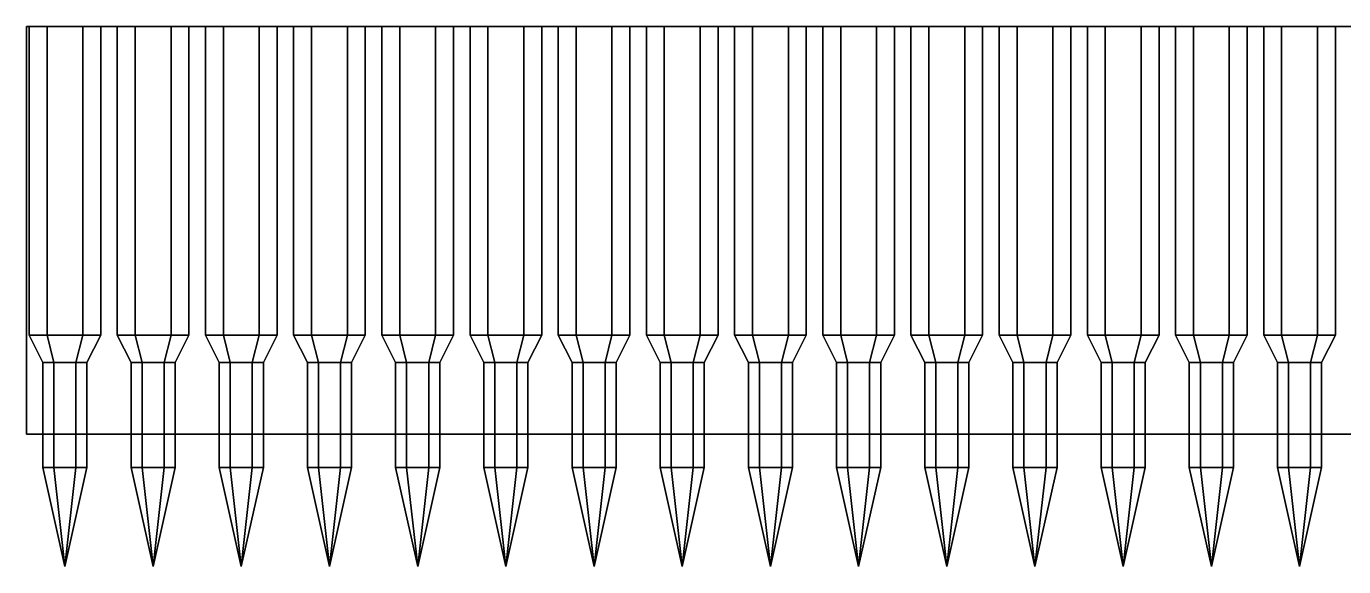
# Model space of a CAD drawing. Extents: x -5.34 to -0.53, y 0.68 to 1.66.
# Drawn here: x -5.34 to -2.95, y 0.68 to 1.66 of the extents above; entities that cross this region are included whole.
import ezdxf

# ---------------------------------------------------------------- set-up
doc = ezdxf.new("R2010")
doc.units = 0
doc.layers.add('AMMO', color=5, linetype='CONTINUOUS')

msp = doc.modelspace()

# ---------------------------------------------------------------- linework, layer by layer
at = {"layer": 'AMMO'}
for points in [[(-5.34, 1.66, -0.19), (-5.34, 0.92, -0.19), (-5.34, 0.92, -0.13), (-5.34, 1.66, -0.13)], [(-0.53, 1.66, -0.13), (-0.53, 1.66, -0.19), (-5.34, 1.66, -0.19), (-5.34, 1.66, -0.13)], [(-0.53, 1.66, -0.19), (-0.53, 0.92, -0.19), (-5.34, 0.92, -0.19), (-5.34, 1.66, -0.19)], [(-5.34, 1.66, -0.13), (-5.34, 0.92, -0.13), (-0.53, 0.92, -0.13), (-0.53, 1.66, -0.13)], [(-5.2375, 1.66, -0.1163), (-5.3025, 1.66, -0.1163), (-5.335, 1.66, -0.06), (-5.205, 1.66, -0.06)], [(-5.205, 1.66, -0.06), (-5.335, 1.66, -0.06), (-5.3025, 1.66, -0.0037), (-5.2375, 1.66, -0.0037)], [(-5.335, 1.66, -0.06), (-5.3025, 1.66, -0.1163), (-5.3025, 1.1, -0.1163), (-5.335, 1.1, -0.06)], [(-5.3025, 1.66, -0.0037), (-5.335, 1.66, -0.06), (-5.335, 1.1, -0.06), (-5.3025, 1.1, -0.0037)], [(-5.3025, 1.66, -0.1163), (-5.2375, 1.66, -0.1163), (-5.2375, 1.1, -0.1163), (-5.3025, 1.1, -0.1163)], [(-5.2375, 1.66, -0.0037), (-5.3025, 1.66, -0.0037), (-5.3025, 1.1, -0.0037), (-5.2375, 1.1, -0.0037)], [(-5.2375, 1.66, -0.1163), (-5.205, 1.66, -0.06), (-5.205, 1.1, -0.06), (-5.2375, 1.1, -0.1163)], [(-5.205, 1.66, -0.06), (-5.2375, 1.66, -0.0037), (-5.2375, 1.1, -0.0037), (-5.205, 1.1, -0.06)], [(-5.1425, 1.66, -0.0037), (-5.175, 1.66, -0.06), (-5.175, 1.1, -0.06), (-5.1425, 1.1, -0.0037)], [(-5.175, 1.66, -0.06), (-5.1425, 1.66, -0.1163), (-5.1425, 1.1, -0.1163), (-5.175, 1.1, -0.06)], [(-5.045, 1.66, -0.06), (-5.175, 1.66, -0.06), (-5.1425, 1.66, -0.0037), (-5.0775, 1.66, -0.0037)], [(-5.0775, 1.66, -0.1163), (-5.1425, 1.66, -0.1163), (-5.175, 1.66, -0.06), (-5.045, 1.66, -0.06)], [(-5.0775, 1.66, -0.0037), (-5.1425, 1.66, -0.0037), (-5.1425, 1.1, -0.0037), (-5.0775, 1.1, -0.0037)], [(-5.1425, 1.66, -0.1163), (-5.0775, 1.66, -0.1163), (-5.0775, 1.1, -0.1163), (-5.1425, 1.1, -0.1163)], [(-5.045, 1.66, -0.06), (-5.0775, 1.66, -0.0037), (-5.0775, 1.1, -0.0037), (-5.045, 1.1, -0.06)], [(-5.0775, 1.66, -0.1163), (-5.045, 1.66, -0.06), (-5.045, 1.1, -0.06), (-5.0775, 1.1, -0.1163)], [(-4.9825, 1.66, -0.0037), (-5.015, 1.66, -0.06), (-5.015, 1.1, -0.06), (-4.9825, 1.1, -0.0037)], [(-5.015, 1.66, -0.06), (-4.9825, 1.66, -0.1163), (-4.9825, 1.1, -0.1163), (-5.015, 1.1, -0.06)], [(-4.885, 1.66, -0.06), (-5.015, 1.66, -0.06), (-4.9825, 1.66, -0.0037), (-4.9175, 1.66, -0.0037)], [(-4.9175, 1.66, -0.1163), (-4.9825, 1.66, -0.1163), (-5.015, 1.66, -0.06), (-4.885, 1.66, -0.06)], [(-4.9175, 1.66, -0.0037), (-4.9825, 1.66, -0.0037), (-4.9825, 1.1, -0.0037), (-4.9175, 1.1, -0.0037)], [(-4.9825, 1.66, -0.1163), (-4.9175, 1.66, -0.1163), (-4.9175, 1.1, -0.1163), (-4.9825, 1.1, -0.1163)], [(-4.885, 1.66, -0.06), (-4.9175, 1.66, -0.0037), (-4.9175, 1.1, -0.0037), (-4.885, 1.1, -0.06)], [(-4.9175, 1.66, -0.1163), (-4.885, 1.66, -0.06), (-4.885, 1.1, -0.06), (-4.9175, 1.1, -0.1163)], [(-4.7575, 1.66, -0.1163), (-4.8225, 1.66, -0.1163), (-4.855, 1.66, -0.06), (-4.725, 1.66, -0.06)], [(-4.725, 1.66, -0.06), (-4.855, 1.66, -0.06), (-4.8225, 1.66, -0.0037), (-4.7575, 1.66, -0.0037)], [(-4.855, 1.66, -0.06), (-4.8225, 1.66, -0.1163), (-4.8225, 1.1, -0.1163), (-4.855, 1.1, -0.06)], [(-4.8225, 1.66, -0.0037), (-4.855, 1.66, -0.06), (-4.855, 1.1, -0.06), (-4.8225, 1.1, -0.0037)], [(-4.8225, 1.66, -0.1163), (-4.7575, 1.66, -0.1163), (-4.7575, 1.1, -0.1163), (-4.8225, 1.1, -0.1163)], [(-4.7575, 1.66, -0.0037), (-4.8225, 1.66, -0.0037), (-4.8225, 1.1, -0.0037), (-4.7575, 1.1, -0.0037)], [(-4.7575, 1.66, -0.1163), (-4.725, 1.66, -0.06), (-4.725, 1.1, -0.06), (-4.7575, 1.1, -0.1163)], [(-4.725, 1.66, -0.06), (-4.7575, 1.66, -0.0037), (-4.7575, 1.1, -0.0037), (-4.725, 1.1, -0.06)], [(-4.6625, 1.66, -0.0037), (-4.695, 1.66, -0.06), (-4.695, 1.1, -0.06), (-4.6625, 1.1, -0.0037)], [(-4.695, 1.66, -0.06), (-4.6625, 1.66, -0.1163), (-4.6625, 1.1, -0.1163), (-4.695, 1.1, -0.06)], [(-4.565, 1.66, -0.06), (-4.695, 1.66, -0.06), (-4.6625, 1.66, -0.0037), (-4.5975, 1.66, -0.0037)], [(-4.5975, 1.66, -0.1163), (-4.6625, 1.66, -0.1163), (-4.695, 1.66, -0.06), (-4.565, 1.66, -0.06)], [(-4.5975, 1.66, -0.0037), (-4.6625, 1.66, -0.0037), (-4.6625, 1.1, -0.0037), (-4.5975, 1.1, -0.0037)], [(-4.6625, 1.66, -0.1163), (-4.5975, 1.66, -0.1163), (-4.5975, 1.1, -0.1163), (-4.6625, 1.1, -0.1163)], [(-4.565, 1.66, -0.06), (-4.5975, 1.66, -0.0037), (-4.5975, 1.1, -0.0037), (-4.565, 1.1, -0.06)], [(-4.5975, 1.66, -0.1163), (-4.565, 1.66, -0.06), (-4.565, 1.1, -0.06), (-4.5975, 1.1, -0.1163)], [(-4.4375, 1.66, -0.1163), (-4.5025, 1.66, -0.1163), (-4.535, 1.66, -0.06), (-4.405, 1.66, -0.06)], [(-4.405, 1.66, -0.06), (-4.535, 1.66, -0.06), (-4.5025, 1.66, -0.0037), (-4.4375, 1.66, -0.0037)], [(-4.535, 1.66, -0.06), (-4.5025, 1.66, -0.1163), (-4.5025, 1.1, -0.1163), (-4.535, 1.1, -0.06)], [(-4.5025, 1.66, -0.0037), (-4.535, 1.66, -0.06), (-4.535, 1.1, -0.06), (-4.5025, 1.1, -0.0037)], [(-4.5025, 1.66, -0.1163), (-4.4375, 1.66, -0.1163), (-4.4375, 1.1, -0.1163), (-4.5025, 1.1, -0.1163)], [(-4.4375, 1.66, -0.0037), (-4.5025, 1.66, -0.0037), (-4.5025, 1.1, -0.0037), (-4.4375, 1.1, -0.0037)], [(-4.4375, 1.66, -0.1163), (-4.405, 1.66, -0.06), (-4.405, 1.1, -0.06), (-4.4375, 1.1, -0.1163)], [(-4.405, 1.66, -0.06), (-4.4375, 1.66, -0.0037), (-4.4375, 1.1, -0.0037), (-4.405, 1.1, -0.06)], [(-4.2775, 1.66, -0.1163), (-4.3425, 1.66, -0.1163), (-4.375, 1.66, -0.06), (-4.245, 1.66, -0.06)], [(-4.245, 1.66, -0.06), (-4.375, 1.66, -0.06), (-4.3425, 1.66, -0.0037), (-4.2775, 1.66, -0.0037)], [(-4.375, 1.66, -0.06), (-4.3425, 1.66, -0.1163), (-4.3425, 1.1, -0.1163), (-4.375, 1.1, -0.06)], [(-4.3425, 1.66, -0.0037), (-4.375, 1.66, -0.06), (-4.375, 1.1, -0.06), (-4.3425, 1.1, -0.0037)], [(-4.3425, 1.66, -0.1163), (-4.2775, 1.66, -0.1163), (-4.2775, 1.1, -0.1163), (-4.3425, 1.1, -0.1163)], [(-4.2775, 1.66, -0.0037), (-4.3425, 1.66, -0.0037), (-4.3425, 1.1, -0.0037), (-4.2775, 1.1, -0.0037)], [(-4.2775, 1.66, -0.1163), (-4.245, 1.66, -0.06), (-4.245, 1.1, -0.06), (-4.2775, 1.1, -0.1163)], [(-4.245, 1.66, -0.06), (-4.2775, 1.66, -0.0037), (-4.2775, 1.1, -0.0037), (-4.245, 1.1, -0.06)], [(-4.1825, 1.66, -0.0037), (-4.215, 1.66, -0.06), (-4.215, 1.1, -0.06), (-4.1825, 1.1, -0.0037)], [(-4.215, 1.66, -0.06), (-4.1825, 1.66, -0.1163), (-4.1825, 1.1, -0.1163), (-4.215, 1.1, -0.06)], [(-4.085, 1.66, -0.06), (-4.215, 1.66, -0.06), (-4.1825, 1.66, -0.0037), (-4.1175, 1.66, -0.0037)], [(-4.1175, 1.66, -0.1163), (-4.1825, 1.66, -0.1163), (-4.215, 1.66, -0.06), (-4.085, 1.66, -0.06)], [(-4.1175, 1.66, -0.0037), (-4.1825, 1.66, -0.0037), (-4.1825, 1.1, -0.0037), (-4.1175, 1.1, -0.0037)], [(-4.1825, 1.66, -0.1163), (-4.1175, 1.66, -0.1163), (-4.1175, 1.1, -0.1163), (-4.1825, 1.1, -0.1163)], [(-4.085, 1.66, -0.06), (-4.1175, 1.66, -0.0037), (-4.1175, 1.1, -0.0037), (-4.085, 1.1, -0.06)], [(-4.1175, 1.66, -0.1163), (-4.085, 1.66, -0.06), (-4.085, 1.1, -0.06), (-4.1175, 1.1, -0.1163)], [(-4.0225, 1.66, -0.0037), (-4.055, 1.66, -0.06), (-4.055, 1.1, -0.06), (-4.0225, 1.1, -0.0037)], [(-4.055, 1.66, -0.06), (-4.0225, 1.66, -0.1163), (-4.0225, 1.1, -0.1163), (-4.055, 1.1, -0.06)], [(-3.925, 1.66, -0.06), (-4.055, 1.66, -0.06), (-4.0225, 1.66, -0.0037), (-3.9575, 1.66, -0.0037)], [(-3.9575, 1.66, -0.1163), (-4.0225, 1.66, -0.1163), (-4.055, 1.66, -0.06), (-3.925, 1.66, -0.06)], [(-3.9575, 1.66, -0.0037), (-4.0225, 1.66, -0.0037), (-4.0225, 1.1, -0.0037), (-3.9575, 1.1, -0.0037)], [(-4.0225, 1.66, -0.1163), (-3.9575, 1.66, -0.1163), (-3.9575, 1.1, -0.1163), (-4.0225, 1.1, -0.1163)], [(-3.925, 1.66, -0.06), (-3.9575, 1.66, -0.0037), (-3.9575, 1.1, -0.0037), (-3.925, 1.1, -0.06)], [(-3.9575, 1.66, -0.1163), (-3.925, 1.66, -0.06), (-3.925, 1.1, -0.06), (-3.9575, 1.1, -0.1163)], [(-3.7975, 1.66, -0.1163), (-3.8625, 1.66, -0.1163), (-3.895, 1.66, -0.06), (-3.765, 1.66, -0.06)], [(-3.765, 1.66, -0.06), (-3.895, 1.66, -0.06), (-3.8625, 1.66, -0.0037), (-3.7975, 1.66, -0.0037)], [(-3.895, 1.66, -0.06), (-3.8625, 1.66, -0.1163), (-3.8625, 1.1, -0.1163), (-3.895, 1.1, -0.06)], [(-3.8625, 1.66, -0.0037), (-3.895, 1.66, -0.06), (-3.895, 1.1, -0.06), (-3.8625, 1.1, -0.0037)], [(-3.8625, 1.66, -0.1163), (-3.7975, 1.66, -0.1163), (-3.7975, 1.1, -0.1163), (-3.8625, 1.1, -0.1163)], [(-3.7975, 1.66, -0.0037), (-3.8625, 1.66, -0.0037), (-3.8625, 1.1, -0.0037), (-3.7975, 1.1, -0.0037)], [(-3.7975, 1.66, -0.1163), (-3.765, 1.66, -0.06), (-3.765, 1.1, -0.06), (-3.7975, 1.1, -0.1163)], [(-3.765, 1.66, -0.06), (-3.7975, 1.66, -0.0037), (-3.7975, 1.1, -0.0037), (-3.765, 1.1, -0.06)], [(-3.6375, 1.66, -0.1163), (-3.7025, 1.66, -0.1163), (-3.735, 1.66, -0.06), (-3.605, 1.66, -0.06)], [(-3.605, 1.66, -0.06), (-3.735, 1.66, -0.06), (-3.7025, 1.66, -0.0037), (-3.6375, 1.66, -0.0037)], [(-3.735, 1.66, -0.06), (-3.7025, 1.66, -0.1163), (-3.7025, 1.1, -0.1163), (-3.735, 1.1, -0.06)], [(-3.7025, 1.66, -0.0037), (-3.735, 1.66, -0.06), (-3.735, 1.1, -0.06), (-3.7025, 1.1, -0.0037)], [(-3.7025, 1.66, -0.1163), (-3.6375, 1.66, -0.1163), (-3.6375, 1.1, -0.1163), (-3.7025, 1.1, -0.1163)], [(-3.6375, 1.66, -0.0037), (-3.7025, 1.66, -0.0037), (-3.7025, 1.1, -0.0037), (-3.6375, 1.1, -0.0037)], [(-3.6375, 1.66, -0.1163), (-3.605, 1.66, -0.06), (-3.605, 1.1, -0.06), (-3.6375, 1.1, -0.1163)], [(-3.605, 1.66, -0.06), (-3.6375, 1.66, -0.0037), (-3.6375, 1.1, -0.0037), (-3.605, 1.1, -0.06)], [(-3.5425, 1.66, -0.0037), (-3.575, 1.66, -0.06), (-3.575, 1.1, -0.06), (-3.5425, 1.1, -0.0037)], [(-3.575, 1.66, -0.06), (-3.5425, 1.66, -0.1163), (-3.5425, 1.1, -0.1163), (-3.575, 1.1, -0.06)], [(-3.445, 1.66, -0.06), (-3.575, 1.66, -0.06), (-3.5425, 1.66, -0.0037), (-3.4775, 1.66, -0.0037)], [(-3.4775, 1.66, -0.1163), (-3.5425, 1.66, -0.1163), (-3.575, 1.66, -0.06), (-3.445, 1.66, -0.06)], [(-3.4775, 1.66, -0.0037), (-3.5425, 1.66, -0.0037), (-3.5425, 1.1, -0.0037), (-3.4775, 1.1, -0.0037)], [(-3.5425, 1.66, -0.1163), (-3.4775, 1.66, -0.1163), (-3.4775, 1.1, -0.1163), (-3.5425, 1.1, -0.1163)], [(-3.445, 1.66, -0.06), (-3.4775, 1.66, -0.0037), (-3.4775, 1.1, -0.0037), (-3.445, 1.1, -0.06)], [(-3.4775, 1.66, -0.1163), (-3.445, 1.66, -0.06), (-3.445, 1.1, -0.06), (-3.4775, 1.1, -0.1163)], [(-3.3175, 1.66, -0.1163), (-3.3825, 1.66, -0.1163), (-3.415, 1.66, -0.06), (-3.285, 1.66, -0.06)], [(-3.285, 1.66, -0.06), (-3.415, 1.66, -0.06), (-3.3825, 1.66, -0.0037), (-3.3175, 1.66, -0.0037)], [(-3.415, 1.66, -0.06), (-3.3825, 1.66, -0.1163), (-3.3825, 1.1, -0.1163), (-3.415, 1.1, -0.06)], [(-3.3825, 1.66, -0.0037), (-3.415, 1.66, -0.06), (-3.415, 1.1, -0.06), (-3.3825, 1.1, -0.0037)], [(-3.3825, 1.66, -0.1163), (-3.3175, 1.66, -0.1163), (-3.3175, 1.1, -0.1163), (-3.3825, 1.1, -0.1163)], [(-3.3175, 1.66, -0.0037), (-3.3825, 1.66, -0.0037), (-3.3825, 1.1, -0.0037), (-3.3175, 1.1, -0.0037)], [(-3.3175, 1.66, -0.1163), (-3.285, 1.66, -0.06), (-3.285, 1.1, -0.06), (-3.3175, 1.1, -0.1163)], [(-3.285, 1.66, -0.06), (-3.3175, 1.66, -0.0037), (-3.3175, 1.1, -0.0037), (-3.285, 1.1, -0.06)], [(-3.2225, 1.66, -0.0037), (-3.255, 1.66, -0.06), (-3.255, 1.1, -0.06), (-3.2225, 1.1, -0.0037)], [(-3.255, 1.66, -0.06), (-3.2225, 1.66, -0.1163), (-3.2225, 1.1, -0.1163), (-3.255, 1.1, -0.06)], [(-3.125, 1.66, -0.06), (-3.255, 1.66, -0.06), (-3.2225, 1.66, -0.0037), (-3.1575, 1.66, -0.0037)], [(-3.1575, 1.66, -0.1163), (-3.2225, 1.66, -0.1163), (-3.255, 1.66, -0.06), (-3.125, 1.66, -0.06)], [(-3.1575, 1.66, -0.0037), (-3.2225, 1.66, -0.0037), (-3.2225, 1.1, -0.0037), (-3.1575, 1.1, -0.0037)], [(-3.2225, 1.66, -0.1163), (-3.1575, 1.66, -0.1163), (-3.1575, 1.1, -0.1163), (-3.2225, 1.1, -0.1163)], [(-3.125, 1.66, -0.06), (-3.1575, 1.66, -0.0037), (-3.1575, 1.1, -0.0037), (-3.125, 1.1, -0.06)], [(-3.1575, 1.66, -0.1163), (-3.125, 1.66, -0.06), (-3.125, 1.1, -0.06), (-3.1575, 1.1, -0.1163)], [(-3.0625, 1.66, -0.0037), (-3.095, 1.66, -0.06), (-3.095, 1.1, -0.06), (-3.0625, 1.1, -0.0037)], [(-3.095, 1.66, -0.06), (-3.0625, 1.66, -0.1163), (-3.0625, 1.1, -0.1163), (-3.095, 1.1, -0.06)], [(-2.965, 1.66, -0.06), (-3.095, 1.66, -0.06), (-3.0625, 1.66, -0.0037), (-2.9975, 1.66, -0.0037)], [(-2.9975, 1.66, -0.1163), (-3.0625, 1.66, -0.1163), (-3.095, 1.66, -0.06), (-2.965, 1.66, -0.06)], [(-2.9975, 1.66, -0.0037), (-3.0625, 1.66, -0.0037), (-3.0625, 1.1, -0.0037), (-2.9975, 1.1, -0.0037)], [(-3.0625, 1.66, -0.1163), (-2.9975, 1.66, -0.1163), (-2.9975, 1.1, -0.1163), (-3.0625, 1.1, -0.1163)], [(-2.965, 1.66, -0.06), (-2.9975, 1.66, -0.0037), (-2.9975, 1.1, -0.0037), (-2.965, 1.1, -0.06)], [(-2.9975, 1.66, -0.1163), (-2.965, 1.66, -0.06), (-2.965, 1.1, -0.06), (-2.9975, 1.1, -0.1163)], [(-5.31, 1.05, -0.06), (-5.29, 1.05, -0.0254), (-5.3025, 1.1, -0.0037), (-5.335, 1.1, -0.06)], [(-5.29, 1.05, -0.0946), (-5.31, 1.05, -0.06), (-5.335, 1.1, -0.06), (-5.3025, 1.1, -0.1163)], [(-5.29, 1.05, -0.0254), (-5.25, 1.05, -0.0254), (-5.2375, 1.1, -0.0037), (-5.3025, 1.1, -0.0037)], [(-5.25, 1.05, -0.0946), (-5.29, 1.05, -0.0946), (-5.3025, 1.1, -0.1163), (-5.2375, 1.1, -0.1163)], [(-5.25, 1.05, -0.0254), (-5.23, 1.05, -0.06), (-5.205, 1.1, -0.06), (-5.2375, 1.1, -0.0037)], [(-5.23, 1.05, -0.06), (-5.25, 1.05, -0.0946), (-5.2375, 1.1, -0.1163), (-5.205, 1.1, -0.06)], [(-5.13, 1.05, -0.0946), (-5.15, 1.05, -0.06), (-5.175, 1.1, -0.06), (-5.1425, 1.1, -0.1163)], [(-5.15, 1.05, -0.06), (-5.13, 1.05, -0.0254), (-5.1425, 1.1, -0.0037), (-5.175, 1.1, -0.06)], [(-5.09, 1.05, -0.0946), (-5.13, 1.05, -0.0946), (-5.1425, 1.1, -0.1163), (-5.0775, 1.1, -0.1163)], [(-5.13, 1.05, -0.0254), (-5.09, 1.05, -0.0254), (-5.0775, 1.1, -0.0037), (-5.1425, 1.1, -0.0037)], [(-5.07, 1.05, -0.06), (-5.09, 1.05, -0.0946), (-5.0775, 1.1, -0.1163), (-5.045, 1.1, -0.06)], [(-5.09, 1.05, -0.0254), (-5.07, 1.05, -0.06), (-5.045, 1.1, -0.06), (-5.0775, 1.1, -0.0037)], [(-4.97, 1.05, -0.0946), (-4.99, 1.05, -0.06), (-5.015, 1.1, -0.06), (-4.9825, 1.1, -0.1163)], [(-4.99, 1.05, -0.06), (-4.97, 1.05, -0.0254), (-4.9825, 1.1, -0.0037), (-5.015, 1.1, -0.06)], [(-4.93, 1.05, -0.0946), (-4.97, 1.05, -0.0946), (-4.9825, 1.1, -0.1163), (-4.9175, 1.1, -0.1163)], [(-4.97, 1.05, -0.0254), (-4.93, 1.05, -0.0254), (-4.9175, 1.1, -0.0037), (-4.9825, 1.1, -0.0037)], [(-4.91, 1.05, -0.06), (-4.93, 1.05, -0.0946), (-4.9175, 1.1, -0.1163), (-4.885, 1.1, -0.06)], [(-4.93, 1.05, -0.0254), (-4.91, 1.05, -0.06), (-4.885, 1.1, -0.06), (-4.9175, 1.1, -0.0037)], [(-4.83, 1.05, -0.06), (-4.81, 1.05, -0.0254), (-4.8225, 1.1, -0.0037), (-4.855, 1.1, -0.06)], [(-4.81, 1.05, -0.0946), (-4.83, 1.05, -0.06), (-4.855, 1.1, -0.06), (-4.8225, 1.1, -0.1163)], [(-4.81, 1.05, -0.0254), (-4.77, 1.05, -0.0254), (-4.7575, 1.1, -0.0037), (-4.8225, 1.1, -0.0037)], [(-4.77, 1.05, -0.0946), (-4.81, 1.05, -0.0946), (-4.8225, 1.1, -0.1163), (-4.7575, 1.1, -0.1163)], [(-4.77, 1.05, -0.0254), (-4.75, 1.05, -0.06), (-4.725, 1.1, -0.06), (-4.7575, 1.1, -0.0037)], [(-4.75, 1.05, -0.06), (-4.77, 1.05, -0.0946), (-4.7575, 1.1, -0.1163), (-4.725, 1.1, -0.06)], [(-4.65, 1.05, -0.0946), (-4.67, 1.05, -0.06), (-4.695, 1.1, -0.06), (-4.6625, 1.1, -0.1163)], [(-4.67, 1.05, -0.06), (-4.65, 1.05, -0.0254), (-4.6625, 1.1, -0.0037), (-4.695, 1.1, -0.06)], [(-4.61, 1.05, -0.0946), (-4.65, 1.05, -0.0946), (-4.6625, 1.1, -0.1163), (-4.5975, 1.1, -0.1163)], [(-4.65, 1.05, -0.0254), (-4.61, 1.05, -0.0254), (-4.5975, 1.1, -0.0037), (-4.6625, 1.1, -0.0037)], [(-4.59, 1.05, -0.06), (-4.61, 1.05, -0.0946), (-4.5975, 1.1, -0.1163), (-4.565, 1.1, -0.06)], [(-4.61, 1.05, -0.0254), (-4.59, 1.05, -0.06), (-4.565, 1.1, -0.06), (-4.5975, 1.1, -0.0037)], [(-4.51, 1.05, -0.06), (-4.49, 1.05, -0.0254), (-4.5025, 1.1, -0.0037), (-4.535, 1.1, -0.06)], [(-4.49, 1.05, -0.0946), (-4.51, 1.05, -0.06), (-4.535, 1.1, -0.06), (-4.5025, 1.1, -0.1163)], [(-4.49, 1.05, -0.0254), (-4.45, 1.05, -0.0254), (-4.4375, 1.1, -0.0037), (-4.5025, 1.1, -0.0037)], [(-4.45, 1.05, -0.0946), (-4.49, 1.05, -0.0946), (-4.5025, 1.1, -0.1163), (-4.4375, 1.1, -0.1163)], [(-4.45, 1.05, -0.0254), (-4.43, 1.05, -0.06), (-4.405, 1.1, -0.06), (-4.4375, 1.1, -0.0037)], [(-4.43, 1.05, -0.06), (-4.45, 1.05, -0.0946), (-4.4375, 1.1, -0.1163), (-4.405, 1.1, -0.06)], [(-4.35, 1.05, -0.06), (-4.33, 1.05, -0.0254), (-4.3425, 1.1, -0.0037), (-4.375, 1.1, -0.06)], [(-4.33, 1.05, -0.0946), (-4.35, 1.05, -0.06), (-4.375, 1.1, -0.06), (-4.3425, 1.1, -0.1163)], [(-4.33, 1.05, -0.0254), (-4.29, 1.05, -0.0254), (-4.2775, 1.1, -0.0037), (-4.3425, 1.1, -0.0037)], [(-4.29, 1.05, -0.0946), (-4.33, 1.05, -0.0946), (-4.3425, 1.1, -0.1163), (-4.2775, 1.1, -0.1163)], [(-4.29, 1.05, -0.0254), (-4.27, 1.05, -0.06), (-4.245, 1.1, -0.06), (-4.2775, 1.1, -0.0037)], [(-4.27, 1.05, -0.06), (-4.29, 1.05, -0.0946), (-4.2775, 1.1, -0.1163), (-4.245, 1.1, -0.06)], [(-4.17, 1.05, -0.0946), (-4.19, 1.05, -0.06), (-4.215, 1.1, -0.06), (-4.1825, 1.1, -0.1163)], [(-4.19, 1.05, -0.06), (-4.17, 1.05, -0.0254), (-4.1825, 1.1, -0.0037), (-4.215, 1.1, -0.06)], [(-4.13, 1.05, -0.0946), (-4.17, 1.05, -0.0946), (-4.1825, 1.1, -0.1163), (-4.1175, 1.1, -0.1163)], [(-4.17, 1.05, -0.0254), (-4.13, 1.05, -0.0254), (-4.1175, 1.1, -0.0037), (-4.1825, 1.1, -0.0037)], [(-4.11, 1.05, -0.06), (-4.13, 1.05, -0.0946), (-4.1175, 1.1, -0.1163), (-4.085, 1.1, -0.06)], [(-4.13, 1.05, -0.0254), (-4.11, 1.05, -0.06), (-4.085, 1.1, -0.06), (-4.1175, 1.1, -0.0037)], [(-4.01, 1.05, -0.0946), (-4.03, 1.05, -0.06), (-4.055, 1.1, -0.06), (-4.0225, 1.1, -0.1163)], [(-4.03, 1.05, -0.06), (-4.01, 1.05, -0.0254), (-4.0225, 1.1, -0.0037), (-4.055, 1.1, -0.06)], [(-3.97, 1.05, -0.0946), (-4.01, 1.05, -0.0946), (-4.0225, 1.1, -0.1163), (-3.9575, 1.1, -0.1163)], [(-4.01, 1.05, -0.0254), (-3.97, 1.05, -0.0254), (-3.9575, 1.1, -0.0037), (-4.0225, 1.1, -0.0037)], [(-3.95, 1.05, -0.06), (-3.97, 1.05, -0.0946), (-3.9575, 1.1, -0.1163), (-3.925, 1.1, -0.06)], [(-3.97, 1.05, -0.0254), (-3.95, 1.05, -0.06), (-3.925, 1.1, -0.06), (-3.9575, 1.1, -0.0037)], [(-3.87, 1.05, -0.06), (-3.85, 1.05, -0.0254), (-3.8625, 1.1, -0.0037), (-3.895, 1.1, -0.06)], [(-3.85, 1.05, -0.0946), (-3.87, 1.05, -0.06), (-3.895, 1.1, -0.06), (-3.8625, 1.1, -0.1163)], [(-3.85, 1.05, -0.0254), (-3.81, 1.05, -0.0254), (-3.7975, 1.1, -0.0037), (-3.8625, 1.1, -0.0037)], [(-3.81, 1.05, -0.0946), (-3.85, 1.05, -0.0946), (-3.8625, 1.1, -0.1163), (-3.7975, 1.1, -0.1163)], [(-3.81, 1.05, -0.0254), (-3.79, 1.05, -0.06), (-3.765, 1.1, -0.06), (-3.7975, 1.1, -0.0037)], [(-3.79, 1.05, -0.06), (-3.81, 1.05, -0.0946), (-3.7975, 1.1, -0.1163), (-3.765, 1.1, -0.06)], [(-3.71, 1.05, -0.06), (-3.69, 1.05, -0.0254), (-3.7025, 1.1, -0.0037), (-3.735, 1.1, -0.06)], [(-3.69, 1.05, -0.0946), (-3.71, 1.05, -0.06), (-3.735, 1.1, -0.06), (-3.7025, 1.1, -0.1163)], [(-3.69, 1.05, -0.0254), (-3.65, 1.05, -0.0254), (-3.6375, 1.1, -0.0037), (-3.7025, 1.1, -0.0037)], [(-3.65, 1.05, -0.0946), (-3.69, 1.05, -0.0946), (-3.7025, 1.1, -0.1163), (-3.6375, 1.1, -0.1163)], [(-3.65, 1.05, -0.0254), (-3.63, 1.05, -0.06), (-3.605, 1.1, -0.06), (-3.6375, 1.1, -0.0037)], [(-3.63, 1.05, -0.06), (-3.65, 1.05, -0.0946), (-3.6375, 1.1, -0.1163), (-3.605, 1.1, -0.06)], [(-3.53, 1.05, -0.0946), (-3.55, 1.05, -0.06), (-3.575, 1.1, -0.06), (-3.5425, 1.1, -0.1163)], [(-3.55, 1.05, -0.06), (-3.53, 1.05, -0.0254), (-3.5425, 1.1, -0.0037), (-3.575, 1.1, -0.06)], [(-3.49, 1.05, -0.0946), (-3.53, 1.05, -0.0946), (-3.5425, 1.1, -0.1163), (-3.4775, 1.1, -0.1163)], [(-3.53, 1.05, -0.0254), (-3.49, 1.05, -0.0254), (-3.4775, 1.1, -0.0037), (-3.5425, 1.1, -0.0037)], [(-3.47, 1.05, -0.06), (-3.49, 1.05, -0.0946), (-3.4775, 1.1, -0.1163), (-3.445, 1.1, -0.06)], [(-3.49, 1.05, -0.0254), (-3.47, 1.05, -0.06), (-3.445, 1.1, -0.06), (-3.4775, 1.1, -0.0037)], [(-3.39, 1.05, -0.06), (-3.37, 1.05, -0.0254), (-3.3825, 1.1, -0.0037), (-3.415, 1.1, -0.06)], [(-3.37, 1.05, -0.0946), (-3.39, 1.05, -0.06), (-3.415, 1.1, -0.06), (-3.3825, 1.1, -0.1163)], [(-3.37, 1.05, -0.0254), (-3.33, 1.05, -0.0254), (-3.3175, 1.1, -0.0037), (-3.3825, 1.1, -0.0037)], [(-3.33, 1.05, -0.0946), (-3.37, 1.05, -0.0946), (-3.3825, 1.1, -0.1163), (-3.3175, 1.1, -0.1163)], [(-3.33, 1.05, -0.0254), (-3.31, 1.05, -0.06), (-3.285, 1.1, -0.06), (-3.3175, 1.1, -0.0037)], [(-3.31, 1.05, -0.06), (-3.33, 1.05, -0.0946), (-3.3175, 1.1, -0.1163), (-3.285, 1.1, -0.06)], [(-3.21, 1.05, -0.0946), (-3.23, 1.05, -0.06), (-3.255, 1.1, -0.06), (-3.2225, 1.1, -0.1163)], [(-3.23, 1.05, -0.06), (-3.21, 1.05, -0.0254), (-3.2225, 1.1, -0.0037), (-3.255, 1.1, -0.06)], [(-3.17, 1.05, -0.0946), (-3.21, 1.05, -0.0946), (-3.2225, 1.1, -0.1163), (-3.1575, 1.1, -0.1163)], [(-3.21, 1.05, -0.0254), (-3.17, 1.05, -0.0254), (-3.1575, 1.1, -0.0037), (-3.2225, 1.1, -0.0037)], [(-3.15, 1.05, -0.06), (-3.17, 1.05, -0.0946), (-3.1575, 1.1, -0.1163), (-3.125, 1.1, -0.06)], [(-3.17, 1.05, -0.0254), (-3.15, 1.05, -0.06), (-3.125, 1.1, -0.06), (-3.1575, 1.1, -0.0037)], [(-3.05, 1.05, -0.0946), (-3.07, 1.05, -0.06), (-3.095, 1.1, -0.06), (-3.0625, 1.1, -0.1163)], [(-3.07, 1.05, -0.06), (-3.05, 1.05, -0.0254), (-3.0625, 1.1, -0.0037), (-3.095, 1.1, -0.06)], [(-3.01, 1.05, -0.0946), (-3.05, 1.05, -0.0946), (-3.0625, 1.1, -0.1163), (-2.9975, 1.1, -0.1163)], [(-3.05, 1.05, -0.0254), (-3.01, 1.05, -0.0254), (-2.9975, 1.1, -0.0037), (-3.0625, 1.1, -0.0037)], [(-2.99, 1.05, -0.06), (-3.01, 1.05, -0.0946), (-2.9975, 1.1, -0.1163), (-2.965, 1.1, -0.06)], [(-3.01, 1.05, -0.0254), (-2.99, 1.05, -0.06), (-2.965, 1.1, -0.06), (-2.9975, 1.1, -0.0037)], [(-5.31, 1.05, -0.06), (-5.29, 1.05, -0.0946), (-5.29, 0.86, -0.0946), (-5.31, 0.86, -0.06)], [(-5.29, 1.05, -0.0254), (-5.31, 1.05, -0.06), (-5.31, 0.86, -0.06), (-5.29, 0.86, -0.0254)], [(-5.29, 1.05, -0.0946), (-5.25, 1.05, -0.0946), (-5.25, 0.86, -0.0946), (-5.29, 0.86, -0.0946)], [(-5.25, 1.05, -0.0254), (-5.29, 1.05, -0.0254), (-5.29, 0.86, -0.0254), (-5.25, 0.86, -0.0254)], [(-5.25, 1.05, -0.0946), (-5.23, 1.05, -0.06), (-5.23, 0.86, -0.06), (-5.25, 0.86, -0.0946)], [(-5.23, 1.05, -0.06), (-5.25, 1.05, -0.0254), (-5.25, 0.86, -0.0254), (-5.23, 0.86, -0.06)], [(-5.13, 1.05, -0.0254), (-5.15, 1.05, -0.06), (-5.15, 0.86, -0.06), (-5.13, 0.86, -0.0254)], [(-5.15, 1.05, -0.06), (-5.13, 1.05, -0.0946), (-5.13, 0.86, -0.0946), (-5.15, 0.86, -0.06)], [(-5.09, 1.05, -0.0254), (-5.13, 1.05, -0.0254), (-5.13, 0.86, -0.0254), (-5.09, 0.86, -0.0254)], [(-5.13, 1.05, -0.0946), (-5.09, 1.05, -0.0946), (-5.09, 0.86, -0.0946), (-5.13, 0.86, -0.0946)], [(-5.07, 1.05, -0.06), (-5.09, 1.05, -0.0254), (-5.09, 0.86, -0.0254), (-5.07, 0.86, -0.06)], [(-5.09, 1.05, -0.0946), (-5.07, 1.05, -0.06), (-5.07, 0.86, -0.06), (-5.09, 0.86, -0.0946)], [(-4.97, 1.05, -0.0254), (-4.99, 1.05, -0.06), (-4.99, 0.86, -0.06), (-4.97, 0.86, -0.0254)], [(-4.99, 1.05, -0.06), (-4.97, 1.05, -0.0946), (-4.97, 0.86, -0.0946), (-4.99, 0.86, -0.06)], [(-4.93, 1.05, -0.0254), (-4.97, 1.05, -0.0254), (-4.97, 0.86, -0.0254), (-4.93, 0.86, -0.0254)], [(-4.97, 1.05, -0.0946), (-4.93, 1.05, -0.0946), (-4.93, 0.86, -0.0946), (-4.97, 0.86, -0.0946)], [(-4.91, 1.05, -0.06), (-4.93, 1.05, -0.0254), (-4.93, 0.86, -0.0254), (-4.91, 0.86, -0.06)], [(-4.93, 1.05, -0.0946), (-4.91, 1.05, -0.06), (-4.91, 0.86, -0.06), (-4.93, 0.86, -0.0946)], [(-4.83, 1.05, -0.06), (-4.81, 1.05, -0.0946), (-4.81, 0.86, -0.0946), (-4.83, 0.86, -0.06)], [(-4.81, 1.05, -0.0254), (-4.83, 1.05, -0.06), (-4.83, 0.86, -0.06), (-4.81, 0.86, -0.0254)], [(-4.81, 1.05, -0.0946), (-4.77, 1.05, -0.0946), (-4.77, 0.86, -0.0946), (-4.81, 0.86, -0.0946)], [(-4.77, 1.05, -0.0254), (-4.81, 1.05, -0.0254), (-4.81, 0.86, -0.0254), (-4.77, 0.86, -0.0254)], [(-4.77, 1.05, -0.0946), (-4.75, 1.05, -0.06), (-4.75, 0.86, -0.06), (-4.77, 0.86, -0.0946)], [(-4.75, 1.05, -0.06), (-4.77, 1.05, -0.0254), (-4.77, 0.86, -0.0254), (-4.75, 0.86, -0.06)], [(-4.65, 1.05, -0.0254), (-4.67, 1.05, -0.06), (-4.67, 0.86, -0.06), (-4.65, 0.86, -0.0254)], [(-4.67, 1.05, -0.06), (-4.65, 1.05, -0.0946), (-4.65, 0.86, -0.0946), (-4.67, 0.86, -0.06)], [(-4.61, 1.05, -0.0254), (-4.65, 1.05, -0.0254), (-4.65, 0.86, -0.0254), (-4.61, 0.86, -0.0254)], [(-4.65, 1.05, -0.0946), (-4.61, 1.05, -0.0946), (-4.61, 0.86, -0.0946), (-4.65, 0.86, -0.0946)], [(-4.59, 1.05, -0.06), (-4.61, 1.05, -0.0254), (-4.61, 0.86, -0.0254), (-4.59, 0.86, -0.06)], [(-4.61, 1.05, -0.0946), (-4.59, 1.05, -0.06), (-4.59, 0.86, -0.06), (-4.61, 0.86, -0.0946)], [(-4.51, 1.05, -0.06), (-4.49, 1.05, -0.0946), (-4.49, 0.86, -0.0946), (-4.51, 0.86, -0.06)], [(-4.49, 1.05, -0.0254), (-4.51, 1.05, -0.06), (-4.51, 0.86, -0.06), (-4.49, 0.86, -0.0254)], [(-4.49, 1.05, -0.0946), (-4.45, 1.05, -0.0946), (-4.45, 0.86, -0.0946), (-4.49, 0.86, -0.0946)], [(-4.45, 1.05, -0.0254), (-4.49, 1.05, -0.0254), (-4.49, 0.86, -0.0254), (-4.45, 0.86, -0.0254)], [(-4.45, 1.05, -0.0946), (-4.43, 1.05, -0.06), (-4.43, 0.86, -0.06), (-4.45, 0.86, -0.0946)], [(-4.43, 1.05, -0.06), (-4.45, 1.05, -0.0254), (-4.45, 0.86, -0.0254), (-4.43, 0.86, -0.06)], [(-4.35, 1.05, -0.06), (-4.33, 1.05, -0.0946), (-4.33, 0.86, -0.0946), (-4.35, 0.86, -0.06)], [(-4.33, 1.05, -0.0254), (-4.35, 1.05, -0.06), (-4.35, 0.86, -0.06), (-4.33, 0.86, -0.0254)], [(-4.33, 1.05, -0.0946), (-4.29, 1.05, -0.0946), (-4.29, 0.86, -0.0946), (-4.33, 0.86, -0.0946)], [(-4.29, 1.05, -0.0254), (-4.33, 1.05, -0.0254), (-4.33, 0.86, -0.0254), (-4.29, 0.86, -0.0254)], [(-4.29, 1.05, -0.0946), (-4.27, 1.05, -0.06), (-4.27, 0.86, -0.06), (-4.29, 0.86, -0.0946)], [(-4.27, 1.05, -0.06), (-4.29, 1.05, -0.0254), (-4.29, 0.86, -0.0254), (-4.27, 0.86, -0.06)], [(-4.17, 1.05, -0.0254), (-4.19, 1.05, -0.06), (-4.19, 0.86, -0.06), (-4.17, 0.86, -0.0254)], [(-4.19, 1.05, -0.06), (-4.17, 1.05, -0.0946), (-4.17, 0.86, -0.0946), (-4.19, 0.86, -0.06)], [(-4.13, 1.05, -0.0254), (-4.17, 1.05, -0.0254), (-4.17, 0.86, -0.0254), (-4.13, 0.86, -0.0254)], [(-4.17, 1.05, -0.0946), (-4.13, 1.05, -0.0946), (-4.13, 0.86, -0.0946), (-4.17, 0.86, -0.0946)], [(-4.11, 1.05, -0.06), (-4.13, 1.05, -0.0254), (-4.13, 0.86, -0.0254), (-4.11, 0.86, -0.06)], [(-4.13, 1.05, -0.0946), (-4.11, 1.05, -0.06), (-4.11, 0.86, -0.06), (-4.13, 0.86, -0.0946)], [(-4.01, 1.05, -0.0254), (-4.03, 1.05, -0.06), (-4.03, 0.86, -0.06), (-4.01, 0.86, -0.0254)], [(-4.03, 1.05, -0.06), (-4.01, 1.05, -0.0946), (-4.01, 0.86, -0.0946), (-4.03, 0.86, -0.06)], [(-3.97, 1.05, -0.0254), (-4.01, 1.05, -0.0254), (-4.01, 0.86, -0.0254), (-3.97, 0.86, -0.0254)], [(-4.01, 1.05, -0.0946), (-3.97, 1.05, -0.0946), (-3.97, 0.86, -0.0946), (-4.01, 0.86, -0.0946)], [(-3.95, 1.05, -0.06), (-3.97, 1.05, -0.0254), (-3.97, 0.86, -0.0254), (-3.95, 0.86, -0.06)], [(-3.97, 1.05, -0.0946), (-3.95, 1.05, -0.06), (-3.95, 0.86, -0.06), (-3.97, 0.86, -0.0946)], [(-3.87, 1.05, -0.06), (-3.85, 1.05, -0.0946), (-3.85, 0.86, -0.0946), (-3.87, 0.86, -0.06)], [(-3.85, 1.05, -0.0254), (-3.87, 1.05, -0.06), (-3.87, 0.86, -0.06), (-3.85, 0.86, -0.0254)], [(-3.85, 1.05, -0.0946), (-3.81, 1.05, -0.0946), (-3.81, 0.86, -0.0946), (-3.85, 0.86, -0.0946)], [(-3.81, 1.05, -0.0254), (-3.85, 1.05, -0.0254), (-3.85, 0.86, -0.0254), (-3.81, 0.86, -0.0254)], [(-3.81, 1.05, -0.0946), (-3.79, 1.05, -0.06), (-3.79, 0.86, -0.06), (-3.81, 0.86, -0.0946)], [(-3.79, 1.05, -0.06), (-3.81, 1.05, -0.0254), (-3.81, 0.86, -0.0254), (-3.79, 0.86, -0.06)], [(-3.71, 1.05, -0.06), (-3.69, 1.05, -0.0946), (-3.69, 0.86, -0.0946), (-3.71, 0.86, -0.06)], [(-3.69, 1.05, -0.0254), (-3.71, 1.05, -0.06), (-3.71, 0.86, -0.06), (-3.69, 0.86, -0.0254)], [(-3.69, 1.05, -0.0946), (-3.65, 1.05, -0.0946), (-3.65, 0.86, -0.0946), (-3.69, 0.86, -0.0946)], [(-3.65, 1.05, -0.0254), (-3.69, 1.05, -0.0254), (-3.69, 0.86, -0.0254), (-3.65, 0.86, -0.0254)], [(-3.65, 1.05, -0.0946), (-3.63, 1.05, -0.06), (-3.63, 0.86, -0.06), (-3.65, 0.86, -0.0946)], [(-3.63, 1.05, -0.06), (-3.65, 1.05, -0.0254), (-3.65, 0.86, -0.0254), (-3.63, 0.86, -0.06)], [(-3.53, 1.05, -0.0254), (-3.55, 1.05, -0.06), (-3.55, 0.86, -0.06), (-3.53, 0.86, -0.0254)], [(-3.55, 1.05, -0.06), (-3.53, 1.05, -0.0946), (-3.53, 0.86, -0.0946), (-3.55, 0.86, -0.06)], [(-3.49, 1.05, -0.0254), (-3.53, 1.05, -0.0254), (-3.53, 0.86, -0.0254), (-3.49, 0.86, -0.0254)], [(-3.53, 1.05, -0.0946), (-3.49, 1.05, -0.0946), (-3.49, 0.86, -0.0946), (-3.53, 0.86, -0.0946)], [(-3.47, 1.05, -0.06), (-3.49, 1.05, -0.0254), (-3.49, 0.86, -0.0254), (-3.47, 0.86, -0.06)], [(-3.49, 1.05, -0.0946), (-3.47, 1.05, -0.06), (-3.47, 0.86, -0.06), (-3.49, 0.86, -0.0946)], [(-3.39, 1.05, -0.06), (-3.37, 1.05, -0.0946), (-3.37, 0.86, -0.0946), (-3.39, 0.86, -0.06)], [(-3.37, 1.05, -0.0254), (-3.39, 1.05, -0.06), (-3.39, 0.86, -0.06), (-3.37, 0.86, -0.0254)], [(-3.37, 1.05, -0.0946), (-3.33, 1.05, -0.0946), (-3.33, 0.86, -0.0946), (-3.37, 0.86, -0.0946)], [(-3.33, 1.05, -0.0254), (-3.37, 1.05, -0.0254), (-3.37, 0.86, -0.0254), (-3.33, 0.86, -0.0254)], [(-3.33, 1.05, -0.0946), (-3.31, 1.05, -0.06), (-3.31, 0.86, -0.06), (-3.33, 0.86, -0.0946)], [(-3.31, 1.05, -0.06), (-3.33, 1.05, -0.0254), (-3.33, 0.86, -0.0254), (-3.31, 0.86, -0.06)], [(-3.21, 1.05, -0.0254), (-3.23, 1.05, -0.06), (-3.23, 0.86, -0.06), (-3.21, 0.86, -0.0254)], [(-3.23, 1.05, -0.06), (-3.21, 1.05, -0.0946), (-3.21, 0.86, -0.0946), (-3.23, 0.86, -0.06)], [(-3.17, 1.05, -0.0254), (-3.21, 1.05, -0.0254), (-3.21, 0.86, -0.0254), (-3.17, 0.86, -0.0254)], [(-3.21, 1.05, -0.0946), (-3.17, 1.05, -0.0946), (-3.17, 0.86, -0.0946), (-3.21, 0.86, -0.0946)], [(-3.15, 1.05, -0.06), (-3.17, 1.05, -0.0254), (-3.17, 0.86, -0.0254), (-3.15, 0.86, -0.06)], [(-3.17, 1.05, -0.0946), (-3.15, 1.05, -0.06), (-3.15, 0.86, -0.06), (-3.17, 0.86, -0.0946)], [(-3.05, 1.05, -0.0254), (-3.07, 1.05, -0.06), (-3.07, 0.86, -0.06), (-3.05, 0.86, -0.0254)], [(-3.07, 1.05, -0.06), (-3.05, 1.05, -0.0946), (-3.05, 0.86, -0.0946), (-3.07, 0.86, -0.06)], [(-3.01, 1.05, -0.0254), (-3.05, 1.05, -0.0254), (-3.05, 0.86, -0.0254), (-3.01, 0.86, -0.0254)], [(-3.05, 1.05, -0.0946), (-3.01, 1.05, -0.0946), (-3.01, 0.86, -0.0946), (-3.05, 0.86, -0.0946)], [(-2.99, 1.05, -0.06), (-3.01, 1.05, -0.0254), (-3.01, 0.86, -0.0254), (-2.99, 0.86, -0.06)], [(-3.01, 1.05, -0.0946), (-2.99, 1.05, -0.06), (-2.99, 0.86, -0.06), (-3.01, 0.86, -0.0946)], [(-5.34, 0.92, -0.13), (-5.34, 0.92, -0.19), (-0.53, 0.92, -0.19), (-0.53, 0.92, -0.13)], [(-5.31, 0.86, -0.06), (-5.29, 0.86, -0.0946), (-5.27, 0.68, -0.06)], [(-5.29, 0.86, -0.0254), (-5.31, 0.86, -0.06), (-5.27, 0.68, -0.06)], [(-5.29, 0.86, -0.0946), (-5.25, 0.86, -0.0946), (-5.27, 0.68, -0.06)], [(-5.25, 0.86, -0.0254), (-5.29, 0.86, -0.0254), (-5.27, 0.68, -0.06)], [(-5.25, 0.86, -0.0946), (-5.23, 0.86, -0.06), (-5.27, 0.68, -0.06)], [(-5.23, 0.86, -0.06), (-5.25, 0.86, -0.0254), (-5.27, 0.68, -0.06)], [(-5.13, 0.86, -0.0254), (-5.15, 0.86, -0.06), (-5.11, 0.68, -0.06)], [(-5.15, 0.86, -0.06), (-5.13, 0.86, -0.0946), (-5.11, 0.68, -0.06)], [(-5.09, 0.86, -0.0254), (-5.13, 0.86, -0.0254), (-5.11, 0.68, -0.06)], [(-5.13, 0.86, -0.0946), (-5.09, 0.86, -0.0946), (-5.11, 0.68, -0.06)], [(-5.07, 0.86, -0.06), (-5.09, 0.86, -0.0254), (-5.11, 0.68, -0.06)], [(-5.09, 0.86, -0.0946), (-5.07, 0.86, -0.06), (-5.11, 0.68, -0.06)], [(-4.97, 0.86, -0.0254), (-4.99, 0.86, -0.06), (-4.95, 0.68, -0.06)], [(-4.99, 0.86, -0.06), (-4.97, 0.86, -0.0946), (-4.95, 0.68, -0.06)], [(-4.93, 0.86, -0.0254), (-4.97, 0.86, -0.0254), (-4.95, 0.68, -0.06)], [(-4.97, 0.86, -0.0946), (-4.93, 0.86, -0.0946), (-4.95, 0.68, -0.06)], [(-4.91, 0.86, -0.06), (-4.93, 0.86, -0.0254), (-4.95, 0.68, -0.06)], [(-4.93, 0.86, -0.0946), (-4.91, 0.86, -0.06), (-4.95, 0.68, -0.06)], [(-4.83, 0.86, -0.06), (-4.81, 0.86, -0.0946), (-4.79, 0.68, -0.06)], [(-4.81, 0.86, -0.0254), (-4.83, 0.86, -0.06), (-4.79, 0.68, -0.06)], [(-4.81, 0.86, -0.0946), (-4.77, 0.86, -0.0946), (-4.79, 0.68, -0.06)], [(-4.77, 0.86, -0.0254), (-4.81, 0.86, -0.0254), (-4.79, 0.68, -0.06)], [(-4.77, 0.86, -0.0946), (-4.75, 0.86, -0.06), (-4.79, 0.68, -0.06)], [(-4.75, 0.86, -0.06), (-4.77, 0.86, -0.0254), (-4.79, 0.68, -0.06)], [(-4.65, 0.86, -0.0254), (-4.67, 0.86, -0.06), (-4.63, 0.68, -0.06)], [(-4.67, 0.86, -0.06), (-4.65, 0.86, -0.0946), (-4.63, 0.68, -0.06)], [(-4.61, 0.86, -0.0254), (-4.65, 0.86, -0.0254), (-4.63, 0.68, -0.06)], [(-4.65, 0.86, -0.0946), (-4.61, 0.86, -0.0946), (-4.63, 0.68, -0.06)], [(-4.59, 0.86, -0.06), (-4.61, 0.86, -0.0254), (-4.63, 0.68, -0.06)], [(-4.61, 0.86, -0.0946), (-4.59, 0.86, -0.06), (-4.63, 0.68, -0.06)], [(-4.51, 0.86, -0.06), (-4.49, 0.86, -0.0946), (-4.47, 0.68, -0.06)], [(-4.49, 0.86, -0.0254), (-4.51, 0.86, -0.06), (-4.47, 0.68, -0.06)], [(-4.49, 0.86, -0.0946), (-4.45, 0.86, -0.0946), (-4.47, 0.68, -0.06)], [(-4.45, 0.86, -0.0254), (-4.49, 0.86, -0.0254), (-4.47, 0.68, -0.06)], [(-4.45, 0.86, -0.0946), (-4.43, 0.86, -0.06), (-4.47, 0.68, -0.06)], [(-4.43, 0.86, -0.06), (-4.45, 0.86, -0.0254), (-4.47, 0.68, -0.06)], [(-4.35, 0.86, -0.06), (-4.33, 0.86, -0.0946), (-4.31, 0.68, -0.06)], [(-4.33, 0.86, -0.0254), (-4.35, 0.86, -0.06), (-4.31, 0.68, -0.06)], [(-4.33, 0.86, -0.0946), (-4.29, 0.86, -0.0946), (-4.31, 0.68, -0.06)], [(-4.29, 0.86, -0.0254), (-4.33, 0.86, -0.0254), (-4.31, 0.68, -0.06)], [(-4.29, 0.86, -0.0946), (-4.27, 0.86, -0.06), (-4.31, 0.68, -0.06)], [(-4.27, 0.86, -0.06), (-4.29, 0.86, -0.0254), (-4.31, 0.68, -0.06)], [(-4.17, 0.86, -0.0254), (-4.19, 0.86, -0.06), (-4.15, 0.68, -0.06)], [(-4.19, 0.86, -0.06), (-4.17, 0.86, -0.0946), (-4.15, 0.68, -0.06)], [(-4.13, 0.86, -0.0254), (-4.17, 0.86, -0.0254), (-4.15, 0.68, -0.06)], [(-4.17, 0.86, -0.0946), (-4.13, 0.86, -0.0946), (-4.15, 0.68, -0.06)], [(-4.11, 0.86, -0.06), (-4.13, 0.86, -0.0254), (-4.15, 0.68, -0.06)], [(-4.13, 0.86, -0.0946), (-4.11, 0.86, -0.06), (-4.15, 0.68, -0.06)], [(-4.01, 0.86, -0.0254), (-4.03, 0.86, -0.06), (-3.99, 0.68, -0.06)], [(-4.03, 0.86, -0.06), (-4.01, 0.86, -0.0946), (-3.99, 0.68, -0.06)], [(-3.97, 0.86, -0.0254), (-4.01, 0.86, -0.0254), (-3.99, 0.68, -0.06)], [(-4.01, 0.86, -0.0946), (-3.97, 0.86, -0.0946), (-3.99, 0.68, -0.06)], [(-3.95, 0.86, -0.06), (-3.97, 0.86, -0.0254), (-3.99, 0.68, -0.06)], [(-3.97, 0.86, -0.0946), (-3.95, 0.86, -0.06), (-3.99, 0.68, -0.06)], [(-3.87, 0.86, -0.06), (-3.85, 0.86, -0.0946), (-3.83, 0.68, -0.06)], [(-3.85, 0.86, -0.0254), (-3.87, 0.86, -0.06), (-3.83, 0.68, -0.06)], [(-3.85, 0.86, -0.0946), (-3.81, 0.86, -0.0946), (-3.83, 0.68, -0.06)], [(-3.81, 0.86, -0.0254), (-3.85, 0.86, -0.0254), (-3.83, 0.68, -0.06)], [(-3.81, 0.86, -0.0946), (-3.79, 0.86, -0.06), (-3.83, 0.68, -0.06)], [(-3.79, 0.86, -0.06), (-3.81, 0.86, -0.0254), (-3.83, 0.68, -0.06)], [(-3.71, 0.86, -0.06), (-3.69, 0.86, -0.0946), (-3.67, 0.68, -0.06)], [(-3.69, 0.86, -0.0254), (-3.71, 0.86, -0.06), (-3.67, 0.68, -0.06)], [(-3.69, 0.86, -0.0946), (-3.65, 0.86, -0.0946), (-3.67, 0.68, -0.06)], [(-3.65, 0.86, -0.0254), (-3.69, 0.86, -0.0254), (-3.67, 0.68, -0.06)], [(-3.65, 0.86, -0.0946), (-3.63, 0.86, -0.06), (-3.67, 0.68, -0.06)], [(-3.63, 0.86, -0.06), (-3.65, 0.86, -0.0254), (-3.67, 0.68, -0.06)], [(-3.53, 0.86, -0.0254), (-3.55, 0.86, -0.06), (-3.51, 0.68, -0.06)], [(-3.55, 0.86, -0.06), (-3.53, 0.86, -0.0946), (-3.51, 0.68, -0.06)], [(-3.49, 0.86, -0.0254), (-3.53, 0.86, -0.0254), (-3.51, 0.68, -0.06)], [(-3.53, 0.86, -0.0946), (-3.49, 0.86, -0.0946), (-3.51, 0.68, -0.06)], [(-3.47, 0.86, -0.06), (-3.49, 0.86, -0.0254), (-3.51, 0.68, -0.06)], [(-3.49, 0.86, -0.0946), (-3.47, 0.86, -0.06), (-3.51, 0.68, -0.06)], [(-3.39, 0.86, -0.06), (-3.37, 0.86, -0.0946), (-3.35, 0.68, -0.06)], [(-3.37, 0.86, -0.0254), (-3.39, 0.86, -0.06), (-3.35, 0.68, -0.06)], [(-3.37, 0.86, -0.0946), (-3.33, 0.86, -0.0946), (-3.35, 0.68, -0.06)], [(-3.33, 0.86, -0.0254), (-3.37, 0.86, -0.0254), (-3.35, 0.68, -0.06)], [(-3.33, 0.86, -0.0946), (-3.31, 0.86, -0.06), (-3.35, 0.68, -0.06)], [(-3.31, 0.86, -0.06), (-3.33, 0.86, -0.0254), (-3.35, 0.68, -0.06)], [(-3.21, 0.86, -0.0254), (-3.23, 0.86, -0.06), (-3.19, 0.68, -0.06)], [(-3.23, 0.86, -0.06), (-3.21, 0.86, -0.0946), (-3.19, 0.68, -0.06)], [(-3.17, 0.86, -0.0254), (-3.21, 0.86, -0.0254), (-3.19, 0.68, -0.06)], [(-3.21, 0.86, -0.0946), (-3.17, 0.86, -0.0946), (-3.19, 0.68, -0.06)], [(-3.15, 0.86, -0.06), (-3.17, 0.86, -0.0254), (-3.19, 0.68, -0.06)], [(-3.17, 0.86, -0.0946), (-3.15, 0.86, -0.06), (-3.19, 0.68, -0.06)], [(-3.05, 0.86, -0.0254), (-3.07, 0.86, -0.06), (-3.03, 0.68, -0.06)], [(-3.07, 0.86, -0.06), (-3.05, 0.86, -0.0946), (-3.03, 0.68, -0.06)], [(-3.01, 0.86, -0.0254), (-3.05, 0.86, -0.0254), (-3.03, 0.68, -0.06)], [(-3.05, 0.86, -0.0946), (-3.01, 0.86, -0.0946), (-3.03, 0.68, -0.06)], [(-2.99, 0.86, -0.06), (-3.01, 0.86, -0.0254), (-3.03, 0.68, -0.06)], [(-3.01, 0.86, -0.0946), (-2.99, 0.86, -0.06), (-3.03, 0.68, -0.06)]]:
    msp.add_3dface(points, dxfattribs=at)

doc.saveas('drawing.dxf')
